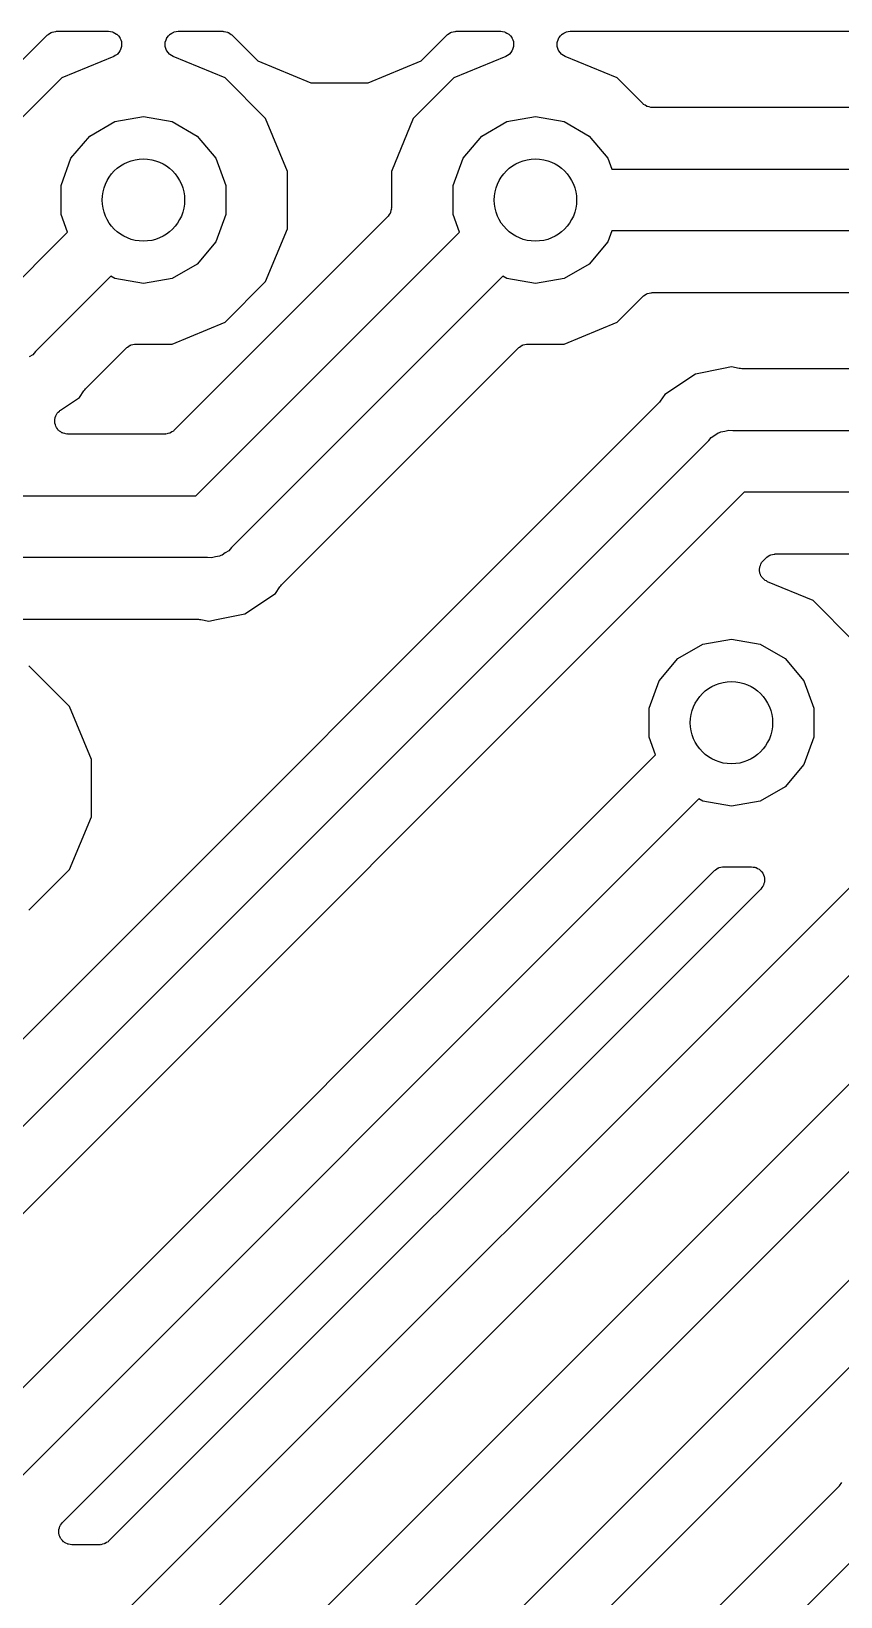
# Model space of a CAD drawing. Extents: x 64 to 244, y -149 to -41.
# Drawn here: x 228.78 to 236.65, y -89.78 to -74.56 of the extents above; entities that cross this region are included whole.
import ezdxf

# ---------------------------------------------------------------- set-up
doc = ezdxf.new("R2010")
doc.units = 0
doc.header["$MEASUREMENT"] = 0
doc.layers.add('BLACK', color=7, linetype='CONTINUOUS')

msp = doc.modelspace()

# ---------------------------------------------------------------- linework, layer by layer
at = {"layer": 'BLACK', "linetype": 'CONTINUOUS'}
for p, q in [((227.403, -76.1299), (228.936, -74.5972)), ((228.936, -74.5972), (228.94, -74.594)), ((228.94, -74.594), (228.944, -74.5897)), ((228.944, -74.5897), (228.958, -74.5814)), ((228.958, -74.5814), (228.972, -74.5719)), ((228.972, -74.5719), (228.977, -74.5705)), ((228.977, -74.5705), (228.982, -74.5677)), ((228.982, -74.5677), (228.998, -74.5648)), ((228.998, -74.5648), (229.014, -74.5605)), ((229.014, -74.5605), (229.02, -74.561)), ((229.02, -74.561), (229.025, -74.56)), ((229.025, -74.56), (229.532, -74.56)), ((229.532, -74.56), (229.551, -74.5634)), ((229.551, -74.5634), (229.571, -74.5659)), ((229.571, -74.5659), (229.573, -74.5672)), ((229.573, -74.5672), (229.576, -74.5677)), ((229.576, -74.5677), (229.593, -74.5773)), ((229.593, -74.5773), (229.61, -74.5862)), ((229.61, -74.5862), (229.612, -74.5883)), ((229.612, -74.5883), (229.614, -74.5897)), ((229.614, -74.5897), (229.627, -74.6045)), ((229.627, -74.6045), (229.64, -74.6188)), ((229.64, -74.6188), (229.641, -74.6214)), ((229.641, -74.6214), (229.642, -74.6235)), ((229.642, -74.6235), (229.649, -74.6417)), ((229.649, -74.6417), (229.656, -74.6595)), ((229.656, -74.6595), (229.657, -74.6623)), ((229.657, -74.6623), (229.658, -74.6649)), ((229.658, -74.6649), (229.658, -74.6843)), ((229.658, -74.6843), (229.658, -74.7036)), ((229.658, -74.7036), (229.658, -74.7062)), ((230.082, -74.6649), (230.083, -74.6623)), ((230.082, -74.6843), (230.082, -74.6649)), ((230.082, -74.7036), (230.082, -74.6843)), ((230.082, -74.7062), (230.082, -74.7036)), ((230.083, -74.6623), (230.084, -74.6595)), ((230.084, -74.6595), (230.091, -74.6417)), ((230.091, -74.6417), (230.098, -74.6235)), ((230.098, -74.6235), (230.099, -74.6214)), ((230.099, -74.6214), (230.1, -74.6188)), ((230.1, -74.6188), (230.113, -74.6045)), ((230.113, -74.6045), (230.126, -74.5897)), ((230.126, -74.5897), (230.128, -74.5883)), ((230.128, -74.5883), (230.13, -74.5862)), ((230.13, -74.5862), (230.147, -74.5773)), ((230.147, -74.5773), (230.164, -74.5677)), ((230.164, -74.5677), (230.167, -74.5672)), ((230.167, -74.5672), (230.169, -74.5659)), ((230.169, -74.5659), (230.189, -74.5634)), ((230.189, -74.5634), (230.208, -74.56)), ((230.208, -74.56), (230.642, -74.56)), ((230.642, -74.56), (230.648, -74.561)), ((230.648, -74.561), (230.654, -74.5605)), ((230.654, -74.5605), (230.67, -74.5648)), ((230.67, -74.5648), (230.686, -74.5677)), ((230.686, -74.5677), (230.691, -74.5705)), ((230.691, -74.5705), (230.696, -74.5719)), ((230.696, -74.5719), (230.71, -74.5814)), ((230.71, -74.5814), (230.724, -74.5897)), ((230.724, -74.5897), (230.728, -74.594)), ((230.728, -74.594), (230.732, -74.5972)), ((230.732, -74.5972), (230.982, -74.8469)), ((232.568, -74.8469), (232.818, -74.5972)), ((232.818, -74.5972), (232.822, -74.594)), ((232.822, -74.594), (232.826, -74.5897)), ((232.826, -74.5897), (232.84, -74.5814)), ((232.84, -74.5814), (232.854, -74.5719)), ((232.854, -74.5719), (232.859, -74.5705)), ((232.859, -74.5705), (232.864, -74.5677)), ((232.864, -74.5677), (232.88, -74.5648)), ((232.88, -74.5648), (232.896, -74.5605)), ((232.896, -74.5605), (232.902, -74.561)), ((232.902, -74.561), (232.908, -74.56)), ((232.908, -74.56), (233.342, -74.56)), ((233.342, -74.56), (233.361, -74.5634)), ((233.361, -74.5634), (233.381, -74.5659)), ((233.381, -74.5659), (233.383, -74.5672)), ((233.383, -74.5672), (233.386, -74.5677)), ((233.386, -74.5677), (233.403, -74.5773)), ((233.403, -74.5773), (233.42, -74.5862)), ((233.42, -74.5862), (233.422, -74.5883)), ((233.422, -74.5883), (233.424, -74.5897)), ((233.424, -74.5897), (233.437, -74.6045)), ((233.437, -74.6045), (233.45, -74.6188)), ((233.45, -74.6188), (233.451, -74.6214)), ((233.451, -74.6214), (233.452, -74.6235)), ((233.452, -74.6235), (233.459, -74.6417)), ((233.459, -74.6417), (233.466, -74.6595)), ((233.466, -74.6595), (233.467, -74.6623)), ((233.467, -74.6623), (233.468, -74.6649)), ((233.468, -74.6649), (233.468, -74.6843)), ((233.468, -74.6843), (233.468, -74.7036)), ((233.468, -74.7036), (233.468, -74.7062)), ((233.892, -74.6649), (233.893, -74.6623)), ((233.892, -74.6843), (233.892, -74.6649)), ((233.892, -74.7036), (233.892, -74.6843)), ((233.892, -74.7062), (233.892, -74.7036)), ((233.893, -74.6623), (233.894, -74.6595)), ((233.894, -74.6595), (233.901, -74.6417)), ((233.901, -74.6417), (233.908, -74.6235)), ((233.908, -74.6235), (233.909, -74.6214)), ((233.909, -74.6214), (233.91, -74.6188)), ((233.91, -74.6188), (233.923, -74.6045)), ((233.923, -74.6045), (233.936, -74.5897)), ((233.936, -74.5897), (233.938, -74.5883)), ((233.938, -74.5883), (233.94, -74.5862)), ((233.94, -74.5862), (233.957, -74.5773)), ((233.957, -74.5773), (233.974, -74.5677)), ((233.974, -74.5677), (233.977, -74.5672)), ((233.977, -74.5672), (233.979, -74.5659)), ((233.979, -74.5659), (233.999, -74.5634)), ((233.999, -74.5634), (234.018, -74.56)), ((234.018, -74.56), (241.36, -74.56)), ((229.581, -74.8043), (229.077, -75.0131)), ((229.597, -74.7939), (229.581, -74.8043)), ((229.614, -74.7843), (229.597, -74.7939)), ((229.616, -74.7821), (229.614, -74.7843)), ((229.618, -74.7806), (229.616, -74.7821)), ((229.63, -74.7653), (229.618, -74.7806)), ((229.642, -74.7505), (229.63, -74.7653)), ((229.643, -74.7479), (229.642, -74.7505)), ((229.645, -74.7456), (229.643, -74.7479)), ((229.651, -74.7272), (229.645, -74.7456)), ((229.658, -74.7091), (229.651, -74.7272)), ((229.658, -74.7062), (229.658, -74.7091)), ((230.082, -74.7091), (230.082, -74.7062)), ((230.089, -74.7272), (230.082, -74.7091)), ((230.095, -74.7456), (230.089, -74.7272)), ((230.097, -74.7479), (230.095, -74.7456)), ((230.098, -74.7505), (230.097, -74.7479)), ((230.11, -74.7653), (230.098, -74.7505)), ((230.122, -74.7806), (230.11, -74.7653)), ((230.124, -74.7821), (230.122, -74.7806)), ((230.126, -74.7843), (230.124, -74.7821)), ((230.143, -74.794), (230.126, -74.7843)), ((230.159, -74.8043), (230.143, -74.794)), ((230.663, -75.0131), (230.159, -74.8043)), ((230.982, -74.8469), (231.497, -75.06)), ((232.053, -75.06), (232.568, -74.8469)), ((233.391, -74.8043), (232.887, -75.0131)), ((233.407, -74.7939), (233.391, -74.8043)), ((233.424, -74.7843), (233.407, -74.7939)), ((233.426, -74.7821), (233.424, -74.7843)), ((233.428, -74.7806), (233.426, -74.7821)), ((233.44, -74.7653), (233.428, -74.7806)), ((233.452, -74.7505), (233.44, -74.7653)), ((233.453, -74.7479), (233.452, -74.7505)), ((233.455, -74.7456), (233.453, -74.7479)), ((233.461, -74.7272), (233.455, -74.7456)), ((233.468, -74.7091), (233.461, -74.7272)), ((233.468, -74.7062), (233.468, -74.7091)), ((233.892, -74.7091), (233.892, -74.7062)), ((233.899, -74.7272), (233.892, -74.7091)), ((233.905, -74.7456), (233.899, -74.7272)), ((233.907, -74.7479), (233.905, -74.7456)), ((233.908, -74.7505), (233.907, -74.7479)), ((233.92, -74.7653), (233.908, -74.7505)), ((233.932, -74.7806), (233.92, -74.7653)), ((233.934, -74.7821), (233.932, -74.7806)), ((233.936, -74.7843), (233.934, -74.7821)), ((233.953, -74.794), (233.936, -74.7843)), ((233.969, -74.8043), (233.953, -74.794)), ((234.473, -75.0131), (233.969, -74.8043)), ((229.077, -75.0131), (228.683, -75.407)), ((231.057, -75.407), (230.663, -75.0131)), ((231.497, -75.06), (232.053, -75.06)), ((232.887, -75.0131), (232.493, -75.407)), ((234.723, -75.2628), (234.473, -75.0131)), ((234.727, -75.266), (234.723, -75.2628)), ((234.731, -75.2703), (234.727, -75.266)), ((234.745, -75.2786), (234.731, -75.2703)), ((234.759, -75.2881), (234.745, -75.2786)), ((234.764, -75.2895), (234.759, -75.2881)), ((234.769, -75.2923), (234.764, -75.2895)), ((234.785, -75.2952), (234.769, -75.2923)), ((234.801, -75.2995), (234.785, -75.2952)), ((234.807, -75.299), (234.801, -75.2995)), ((234.813, -75.3), (234.807, -75.299)), ((241.36, -75.3), (234.813, -75.3)), ((229.348, -75.5777), (229.592, -75.4366)), ((229.592, -75.4366), (229.87, -75.3877)), ((229.87, -75.3877), (230.148, -75.4366)), ((230.148, -75.4366), (230.392, -75.5777)), ((231.27, -75.9215), (231.057, -75.407)), ((232.493, -75.407), (232.28, -75.9215)), ((233.158, -75.5777), (233.402, -75.4366)), ((233.402, -75.4366), (233.68, -75.3877)), ((233.68, -75.3877), (233.958, -75.4366)), ((233.958, -75.4366), (234.202, -75.5777)), ((229.166, -75.7938), (229.348, -75.5777)), ((230.392, -75.5777), (230.574, -75.7938)), ((232.976, -75.7938), (233.158, -75.5777)), ((234.202, -75.5777), (234.384, -75.7938)), ((229.07, -76.0589), (229.166, -75.7938)), ((230.574, -75.7938), (230.67, -76.0589)), ((231.27, -76.4785), (231.27, -75.9215)), ((232.28, -75.9215), (232.28, -76.2746)), ((232.88, -76.0589), (232.976, -75.7938)), ((234.384, -75.7938), (234.422, -75.9)), ((234.422, -75.9), (241.775, -75.9)), ((229.07, -76.3411), (229.07, -76.0589)), ((230.67, -76.0589), (230.67, -76.3411)), ((232.88, -76.3411), (232.88, -76.0589)), ((229.133, -76.5131), (229.07, -76.3411)), ((232.243, -76.3644), (230.169, -78.4378)), ((230.67, -76.3411), (230.574, -76.6062)), ((232.246, -76.3598), (232.243, -76.3644)), ((232.25, -76.3562), (232.246, -76.3598)), ((232.259, -76.3419), (232.25, -76.3562)), ((232.268, -76.3283), (232.259, -76.3419)), ((232.27, -76.3229), (232.268, -76.3283)), ((232.272, -76.318), (232.27, -76.3229)), ((232.275, -76.3017), (232.272, -76.318)), ((232.28, -76.2857), (232.275, -76.3017)), ((232.28, -76.2746), (232.279, -76.2801)), ((232.279, -76.2801), (232.28, -76.2857)), ((232.943, -76.5131), (232.88, -76.3411)), ((228.476, -77.17), (229.133, -76.5131)), ((230.381, -79.075), (232.943, -76.5131)), ((231.057, -76.993), (231.27, -76.4785)), ((234.422, -76.5), (234.384, -76.6062)), ((241.775, -76.5), (234.422, -76.5)), ((230.574, -76.6062), (230.392, -76.8223)), ((234.384, -76.6062), (234.202, -76.8223)), ((230.392, -76.8223), (230.148, -76.9634)), ((234.202, -76.8223), (233.958, -76.9634)), ((229.553, -76.9409), (228.821, -77.6729)), ((229.592, -76.9634), (229.553, -76.9409)), ((229.87, -77.0123), (229.592, -76.9634)), ((230.148, -76.9634), (229.87, -77.0123)), ((233.363, -76.9409), (230.726, -79.5779)), ((233.402, -76.9634), (233.363, -76.9409)), ((233.68, -77.0123), (233.402, -76.9634)), ((233.958, -76.9634), (233.68, -77.0123)), ((230.663, -77.3869), (231.057, -76.993)), ((234.473, -77.3869), (234.723, -77.1372)), ((234.723, -77.1372), (234.727, -77.134)), ((234.727, -77.134), (234.731, -77.1297)), ((234.731, -77.1297), (234.745, -77.1214)), ((234.745, -77.1214), (234.759, -77.1119)), ((234.759, -77.1119), (234.764, -77.1105)), ((234.764, -77.1105), (234.769, -77.1077)), ((234.769, -77.1077), (234.785, -77.1048)), ((234.785, -77.1048), (234.801, -77.1005)), ((234.801, -77.1005), (234.807, -77.101)), ((234.807, -77.101), (234.813, -77.1)), ((234.813, -77.1), (241.36, -77.1)), ((230.148, -77.6), (230.663, -77.3869)), ((233.958, -77.6), (234.473, -77.3869)), ((228.796, -77.7034), (228.761, -77.7233)), ((228.821, -77.6729), (228.796, -77.7034)), ((229.308, -78.0349), (229.706, -77.6372)), ((229.706, -77.6372), (229.71, -77.634)), ((229.71, -77.634), (229.714, -77.6297)), ((229.714, -77.6297), (229.728, -77.6214)), ((229.728, -77.6214), (229.742, -77.6119)), ((229.742, -77.6119), (229.747, -77.6105)), ((229.747, -77.6105), (229.752, -77.6077)), ((229.752, -77.6077), (229.768, -77.6048)), ((229.768, -77.6048), (229.784, -77.6005)), ((229.784, -77.6005), (229.79, -77.601)), ((229.79, -77.601), (229.795, -77.6)), ((229.795, -77.6), (230.148, -77.6)), ((231.213, -79.9399), (233.516, -77.6372)), ((233.516, -77.6372), (233.52, -77.634)), ((233.52, -77.634), (233.524, -77.6297)), ((233.524, -77.6297), (233.538, -77.6214)), ((233.538, -77.6214), (233.552, -77.6119)), ((233.552, -77.6119), (233.557, -77.6105)), ((233.557, -77.6105), (233.562, -77.6077)), ((233.562, -77.6077), (233.578, -77.6048)), ((233.578, -77.6048), (233.594, -77.6005)), ((233.594, -77.6005), (233.6, -77.601)), ((233.6, -77.601), (233.605, -77.6)), ((233.605, -77.6), (233.958, -77.6)), ((235.234, -77.8922), (234.936, -78.0911)), ((235.509, -77.8376), (235.234, -77.8922)), ((235.585, -77.8224), (235.509, -77.8376)), ((235.661, -77.8376), (235.585, -77.8224)), ((235.674, -77.8378), (235.661, -77.8376)), ((235.686, -77.84), (235.674, -77.8378)), ((241.36, -77.84), (235.686, -77.84)), ((229.292, -78.0541), (229.301, -78.0451)), ((229.301, -78.0451), (229.308, -78.0349)), ((234.877, -78.1751), (226.74, -86.3118)), ((229.064, -78.2424), (229.249, -78.1189)), ((229.249, -78.1189), (229.292, -78.0541)), ((234.884, -78.1649), (234.877, -78.1751)), ((234.893, -78.1559), (234.884, -78.1649)), ((234.936, -78.0911), (234.893, -78.1559)), ((229.008, -78.3563), (229.009, -78.3412)), ((229.009, -78.3631), (229.008, -78.3563)), ((229.009, -78.3259), (229.012, -78.3194)), ((229.009, -78.3412), (229.009, -78.3259)), ((229.012, -78.3194), (229.013, -78.3125)), ((229.013, -78.3125), (229.019, -78.2988)), ((229.019, -78.2988), (229.025, -78.2845)), ((229.025, -78.2845), (229.029, -78.2792)), ((229.029, -78.2792), (229.032, -78.2729)), ((229.032, -78.2729), (229.043, -78.2624)), ((229.043, -78.2624), (229.053, -78.2507)), ((229.053, -78.2507), (229.059, -78.2472)), ((229.059, -78.2472), (229.064, -78.2424)), ((229.009, -78.3701), (229.009, -78.3631)), ((229.015, -78.3844), (229.009, -78.3701)), ((229.018, -78.3991), (229.015, -78.3844)), ((229.022, -78.4049), (229.018, -78.3991)), ((229.025, -78.4115), (229.022, -78.4049)), ((229.034, -78.4232), (229.025, -78.4115)), ((229.043, -78.4358), (229.034, -78.4232)), ((229.048, -78.4399), (229.043, -78.4358)), ((229.053, -78.4453), (229.048, -78.4399)), ((229.066, -78.4529), (229.053, -78.4453)), ((229.078, -78.4619), (229.066, -78.4529)), ((229.085, -78.4639), (229.078, -78.4619)), ((229.091, -78.4673), (229.085, -78.4639)), ((229.106, -78.47), (229.091, -78.4673)), ((229.121, -78.4742), (229.106, -78.47)), ((229.128, -78.4738), (229.121, -78.4742)), ((229.135, -78.475), (229.128, -78.4738)), ((230.08, -78.475), (229.135, -78.475)), ((230.085, -78.474), (230.08, -78.475)), ((230.091, -78.4745), (230.085, -78.474)), ((230.107, -78.4702), (230.091, -78.4745)), ((230.123, -78.4673), (230.107, -78.4702)), ((230.128, -78.4645), (230.123, -78.4673)), ((230.133, -78.4631), (230.128, -78.4645)), ((230.147, -78.4536), (230.133, -78.4631)), ((230.161, -78.4453), (230.147, -78.4536)), ((230.165, -78.441), (230.161, -78.4453)), ((230.169, -78.4378), (230.165, -78.441)), ((235.364, -78.5371), (235.389, -78.5066)), ((235.389, -78.5066), (235.424, -78.4867)), ((235.424, -78.4867), (235.456, -78.4639)), ((235.456, -78.4639), (235.469, -78.4604)), ((235.469, -78.4604), (235.481, -78.4537)), ((235.481, -78.4537), (235.52, -78.4468)), ((235.52, -78.4468), (235.558, -78.4365)), ((235.558, -78.4365), (235.598, -78.44)), ((235.598, -78.44), (241.775, -78.44)), ((226.952, -86.949), (235.364, -78.5371)), ((214.119, -79.075), (230.381, -79.075)), ((235.709, -79.04), (227.297, -87.4519)), ((241.775, -79.04), (235.709, -79.04)), ((230.492, -79.675), (214.008, -79.675)), ((230.532, -79.6785), (230.492, -79.675)), ((230.57, -79.6682), (230.532, -79.6785)), ((230.609, -79.6613), (230.57, -79.6682)), ((230.621, -79.6546), (230.609, -79.6613)), ((230.634, -79.6511), (230.621, -79.6546)), ((230.666, -79.6283), (230.634, -79.6511)), ((230.701, -79.6084), (230.666, -79.6283)), ((230.726, -79.5779), (230.701, -79.6084)), ((235.874, -79.7322), (235.878, -79.7245)), ((235.878, -79.7245), (235.887, -79.7143)), ((235.887, -79.7143), (235.895, -79.7029)), ((235.895, -79.7029), (235.921, -79.6772)), ((235.921, -79.6772), (235.925, -79.674)), ((235.925, -79.674), (235.929, -79.6697)), ((235.929, -79.6697), (235.943, -79.6614)), ((235.943, -79.6614), (235.957, -79.6519)), ((235.957, -79.6519), (235.962, -79.6505)), ((235.962, -79.6505), (235.967, -79.6477)), ((235.967, -79.6477), (235.983, -79.6448)), ((235.983, -79.6448), (235.999, -79.6405)), ((235.999, -79.6405), (236.005, -79.641)), ((236.005, -79.641), (236.01, -79.64)), ((236.01, -79.64), (241.36, -79.64)), ((235.858, -79.7817), (235.86, -79.7736)), ((235.859, -79.7955), (235.858, -79.7817)), ((235.859, -79.8093), (235.859, -79.7955)), ((235.861, -79.8173), (235.859, -79.8093)), ((235.86, -79.7736), (235.861, -79.7652)), ((235.861, -79.7652), (235.866, -79.7524)), ((235.862, -79.8256), (235.861, -79.8173)), ((235.868, -79.8382), (235.862, -79.8256)), ((235.866, -79.7524), (235.87, -79.7391)), ((235.872, -79.8514), (235.868, -79.8382)), ((235.87, -79.7391), (235.874, -79.7322)), ((235.877, -79.858), (235.872, -79.8514)), ((235.881, -79.8656), (235.877, -79.858)), ((235.89, -79.8754), (235.881, -79.8656)), ((235.899, -79.8864), (235.89, -79.8754)), ((230.856, -80.2228), (231.154, -80.0239)), ((231.154, -80.0239), (231.197, -79.9591)), ((231.197, -79.9591), (231.206, -79.9501)), ((231.206, -79.9501), (231.213, -79.9399)), ((235.906, -79.8909), (235.899, -79.8864)), ((235.912, -79.8968), (235.906, -79.8909)), ((235.924, -79.9026), (235.912, -79.8968)), ((235.936, -79.9101), (235.924, -79.9026)), ((236.378, -80.0931), (235.936, -79.9101)), ((236.772, -80.487), (236.378, -80.0931)), ((228.303, -80.275), (230.404, -80.275)), ((230.404, -80.275), (230.416, -80.2772)), ((230.416, -80.2772), (230.429, -80.2774)), ((230.429, -80.2774), (230.505, -80.2926)), ((230.505, -80.2926), (230.581, -80.2774)), ((230.581, -80.2774), (230.856, -80.2228)), ((230.581, -80.2774), (230.581, -80.2774)), ((235.307, -80.5166), (235.585, -80.4677)), ((235.585, -80.4677), (235.863, -80.5166)), ((235.063, -80.6577), (235.307, -80.5166)), ((235.863, -80.5166), (236.107, -80.6577)), ((229.152, -81.122), (228.758, -80.7281)), ((234.881, -80.8738), (235.063, -80.6577)), ((236.107, -80.6577), (236.289, -80.8738)), ((234.785, -81.1389), (234.881, -80.8738)), ((236.289, -80.8738), (236.385, -81.1389)), ((229.746, -89.87), (238.539, -81.0771)), ((229.365, -81.6365), (229.152, -81.122)), ((234.785, -81.4211), (234.785, -81.1389)), ((236.385, -81.1389), (236.385, -81.4211)), ((234.848, -81.5931), (234.785, -81.4211)), ((236.385, -81.4211), (236.289, -81.6862)), ((227.841, -88.6), (234.848, -81.5931)), ((229.365, -82.1935), (229.365, -81.6365)), ((238.884, -81.58), (230.091, -90.3729)), ((236.289, -81.6862), (236.107, -81.9023)), ((236.107, -81.9023), (235.863, -82.0434)), ((235.268, -82.0209), (228.186, -89.1029)), ((235.307, -82.0434), (235.268, -82.0209)), ((235.585, -82.0923), (235.307, -82.0434)), ((235.863, -82.0434), (235.585, -82.0923)), ((229.152, -82.708), (229.365, -82.1935)), ((228.758, -83.1019), (229.152, -82.708)), ((229.085, -89.0532), (235.421, -82.7172)), ((235.421, -82.7172), (235.425, -82.714)), ((235.425, -82.714), (235.429, -82.7097)), ((235.429, -82.7097), (235.443, -82.7014)), ((235.443, -82.7014), (235.457, -82.6919)), ((235.457, -82.6919), (235.462, -82.6905)), ((235.462, -82.6905), (235.467, -82.6877)), ((235.467, -82.6877), (235.483, -82.6848)), ((235.483, -82.6848), (235.499, -82.6805)), ((235.499, -82.6805), (235.505, -82.681)), ((235.505, -82.681), (235.51, -82.68)), ((235.51, -82.68), (235.781, -82.68)), ((235.781, -82.68), (235.797, -82.6829)), ((235.797, -82.6829), (235.813, -82.6843)), ((235.813, -82.6843), (235.819, -82.6867)), ((235.819, -82.6867), (235.824, -82.6877)), ((235.824, -82.6877), (235.838, -82.696)), ((235.838, -82.696), (235.853, -82.703)), ((235.853, -82.703), (235.857, -82.7069)), ((235.857, -82.7069), (235.862, -82.7097)), ((235.862, -82.7097), (235.873, -82.7224)), ((235.873, -82.7224), (235.885, -82.7342)), ((235.885, -82.7342), (235.887, -82.7392)), ((235.887, -82.7392), (235.891, -82.7435)), ((235.891, -82.7435), (235.896, -82.7591)), ((235.896, -82.7591), (235.903, -82.7741)), ((235.87, -82.8968), (229.534, -89.2328)), ((235.88, -82.8832), (235.87, -82.8968)), ((235.891, -82.8705), (235.88, -82.8832)), ((235.892, -82.8653), (235.891, -82.8705)), ((235.896, -82.8607), (235.892, -82.8653)), ((235.9, -82.8446), (235.896, -82.8607)), ((235.906, -82.8291), (235.9, -82.8446)), ((235.903, -82.7741), (235.904, -82.7797)), ((235.904, -82.7797), (235.906, -82.7849)), ((235.906, -82.7849), (235.906, -82.8015)), ((235.906, -82.8015), (235.907, -82.8181)), ((235.907, -82.8181), (235.906, -82.8235)), ((235.906, -82.8235), (235.906, -82.8291)), ((230.381, -91.14), (237.904, -83.6171)), ((238.249, -84.12), (230.726, -91.6429)), ((231.016, -92.41), (237.269, -86.1571)), ((237.614, -86.66), (231.361, -92.9129)), ((231.651, -93.68), (236.634, -88.6971)), ((236.634, -88.6971), (236.659, -88.6666)), ((229.048, -89.1319), (229.049, -89.1265)), ((229.049, -89.1485), (229.048, -89.1319)), ((229.049, -89.1209), (229.055, -89.1054)), ((229.049, -89.1265), (229.049, -89.1209)), ((229.049, -89.1651), (229.049, -89.1485)), ((229.055, -89.1054), (229.059, -89.0893)), ((229.059, -89.0893), (229.062, -89.0848)), ((229.062, -89.0848), (229.064, -89.0795)), ((229.064, -89.0795), (229.075, -89.0668)), ((229.075, -89.0668), (229.085, -89.0532)), ((229.051, -89.1703), (229.049, -89.1651)), ((229.052, -89.1759), (229.051, -89.1703)), ((229.059, -89.1909), (229.052, -89.1759)), ((229.064, -89.2065), (229.059, -89.1909)), ((229.068, -89.2108), (229.064, -89.2065)), ((229.07, -89.2158), (229.068, -89.2108)), ((229.082, -89.2276), (229.07, -89.2158)), ((229.093, -89.2403), (229.082, -89.2276)), ((229.098, -89.2431), (229.093, -89.2403)), ((229.102, -89.247), (229.098, -89.2431)), ((229.117, -89.254), (229.102, -89.247)), ((229.131, -89.2623), (229.117, -89.254)), ((229.136, -89.2633), (229.131, -89.2623)), ((229.142, -89.2657), (229.136, -89.2633)), ((229.158, -89.2671), (229.142, -89.2657)), ((229.174, -89.27), (229.158, -89.2671)), ((229.445, -89.27), (229.174, -89.27)), ((229.45, -89.269), (229.445, -89.27)), ((229.456, -89.2695), (229.45, -89.269)), ((229.472, -89.2652), (229.456, -89.2695)), ((229.488, -89.2623), (229.472, -89.2652)), ((229.493, -89.2595), (229.488, -89.2623)), ((229.498, -89.2581), (229.493, -89.2595)), ((229.512, -89.2486), (229.498, -89.2581)), ((229.526, -89.2403), (229.512, -89.2486)), ((229.53, -89.236), (229.526, -89.2403)), ((229.534, -89.2328), (229.53, -89.236)), ((236.979, -89.2), (231.996, -94.1829))]:
    msp.add_line(p, q, dxfattribs=at)
at = {"layer": 'BLACK'}
for centre in [(229.87, -76.2), (233.68, -76.2), (235.585, -81.28)]:
    msp.add_circle(centre, 0.4, dxfattribs=at)

doc.saveas('drawing.dxf')
